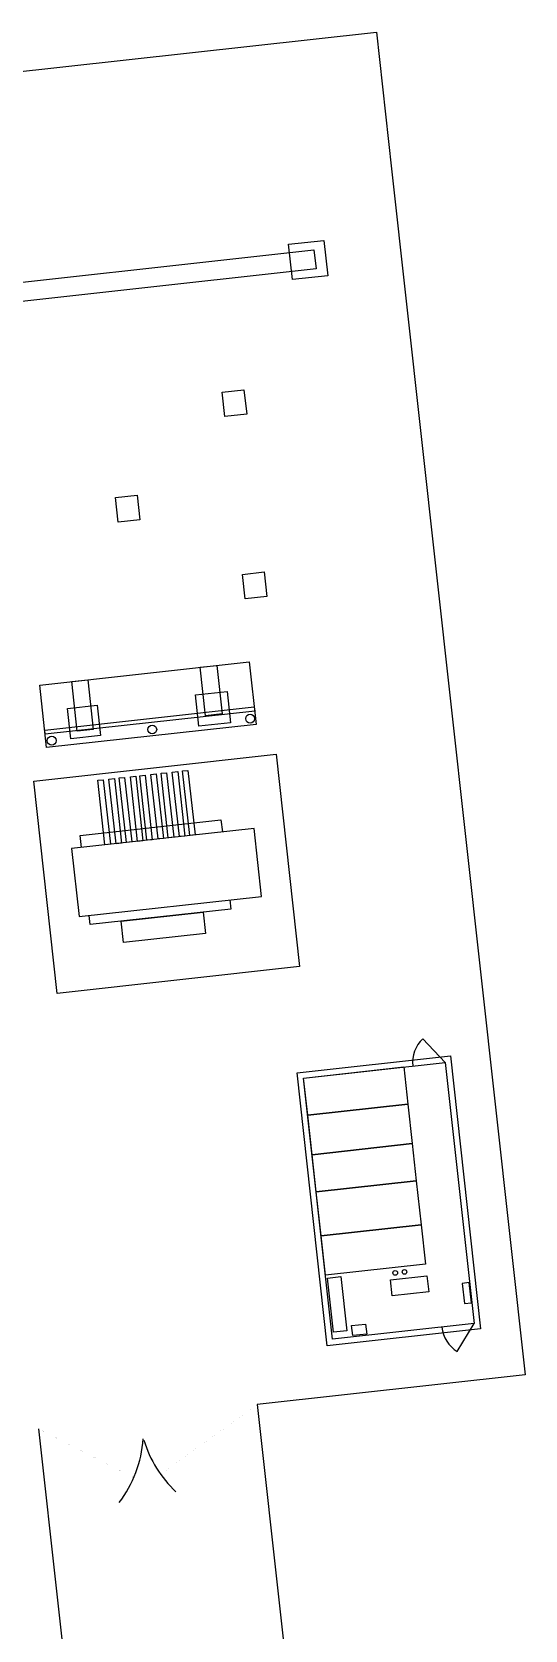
# Model space of a CAD drawing. Header units: inches. Extents: x 69222398 to 69225459, y 27687169 to 27690711.
# Drawn here: x 69224233 to 69224738, y 27688478 to 27690113 of the extents above; entities that cross this region are included whole.
import ezdxf

# ---------------------------------------------------------------- set-up
doc = ezdxf.new("R2010")
doc.units = ezdxf.units.IN
doc.header["$MEASUREMENT"] = 0
doc.layers.add('A-SITE', color=3, linetype='Continuous')

msp = doc.modelspace()

# ---------------------------------------------------------------- linework, layer by layer
at = {"layer": 'A-SITE'}
for p, q in [((69224632.9, 27689083), (69224655.8, 27689059)), ((69224668.2, 27688763.3), (69224685.4, 27688791.8))]:
    msp.add_line(p, q, dxfattribs=at)
for points in [[(69222989.6, 27689936.3), (69224585.5, 27690112.9), (69224601, 27689972.9), (69224737.5, 27688739.3), (69224463.6, 27688709)], [(69224283.8, 27689278.8), (69224282.4, 27689291), (69224426.4, 27689307), (69224427.8, 27689294.7)], [(69224283.8, 27689278.8), (69224282.4, 27689291), (69224426.4, 27689307), (69224427.8, 27689294.7)], [(69224435.5, 27689225.2), (69224436.5, 27689215.8), (69224292.5, 27689199.9), (69224291.5, 27689209.2)], [(69224435.5, 27689225.2), (69224436.5, 27689215.8), (69224292.5, 27689199.9), (69224291.5, 27689209.2)]]:
    msp.add_lwpolyline(points, dxfattribs=at)
for points in [[(69224495.5, 27689895.8), (69224531.7, 27689899.8), (69224535.7, 27689863.6), (69224499.5, 27689859.6)], [(69224495.5, 27689895.8), (69224531.7, 27689899.8), (69224535.7, 27689863.6), (69224499.5, 27689859.6)], [(69224109.3, 27689844.5), (69224521.5, 27689890.2), (69224523.7, 27689870.7), (69224111.5, 27689825.1)], [(69224109.3, 27689844.5), (69224521.5, 27689890.2), (69224523.7, 27689870.7), (69224111.5, 27689825.1)], [(69224427.7, 27689744.6), (69224449.9, 27689747), (69224452.7, 27689722), (69224430.4, 27689719.5)], [(69224427.7, 27689744.6), (69224449.9, 27689747), (69224452.7, 27689722), (69224430.4, 27689719.5)], [(69224318.4, 27689636.7), (69224340.7, 27689639.2), (69224343.4, 27689614.1), (69224321.2, 27689611.6)], [(69224318.4, 27689636.7), (69224340.7, 27689639.2), (69224343.4, 27689614.1), (69224321.2, 27689611.6)], [(69224448.3, 27689558.1), (69224470.6, 27689560.6), (69224473.4, 27689535.5), (69224451.1, 27689533.1)], [(69224448.3, 27689558.1), (69224470.6, 27689560.6), (69224473.4, 27689535.5), (69224451.1, 27689533.1)], [(69224240.9, 27689445), (69224455.4, 27689468.8), (69224462.5, 27689404.7), (69224248, 27689381)], [(69224240.9, 27689445), (69224455.4, 27689468.8), (69224462.5, 27689404.7), (69224248, 27689381)], [(69224405.1, 27689463.2), (69224422.1, 27689465.1), (69224427.6, 27689415.4), (69224410.6, 27689413.5)], [(69224405.1, 27689463.2), (69224422.1, 27689465.1), (69224427.6, 27689415.4), (69224410.6, 27689413.5)], [(69224273.7, 27689448.6), (69224290, 27689450.4), (69224295.6, 27689399.6), (69224279.4, 27689397.8)], [(69224273.7, 27689448.6), (69224290, 27689450.4), (69224295.6, 27689399.6), (69224279.4, 27689397.8)], [(69224400.2, 27689434.8), (69224432.7, 27689438.4), (69224436.2, 27689406.4), (69224403.8, 27689402.8)], [(69224400.2, 27689434.8), (69224432.7, 27689438.4), (69224436.2, 27689406.4), (69224403.8, 27689402.8)], [(69224246, 27689398.9), (69224460.5, 27689422.7), (69224461, 27689418.3), (69224246.5, 27689394.6)], [(69224246, 27689398.9), (69224460.5, 27689422.7), (69224461, 27689418.3), (69224246.5, 27689394.6)], [(69224269.2, 27689421.1), (69224299.6, 27689424.5), (69224303.1, 27689393.2), (69224272.6, 27689389.9)], [(69224269.2, 27689421.1), (69224299.6, 27689424.5), (69224303.1, 27689393.2), (69224272.6, 27689389.9)], [(69224234.9, 27689346.6), (69224482.8, 27689374.1), (69224506.8, 27689157), (69224258.9, 27689129.6)], [(69224234.9, 27689346.6), (69224482.8, 27689374.1), (69224506.8, 27689157), (69224258.9, 27689129.6)], [(69224354.7, 27689353.5), (69224360.2, 27689354.1), (69224367.5, 27689288.1), (69224362, 27689287.5)], [(69224354.7, 27689353.5), (69224360.2, 27689354.1), (69224367.5, 27689288.1), (69224362, 27689287.5)], [(69224365.2, 27689354.7), (69224370.6, 27689355.3), (69224378, 27689289.2), (69224372.5, 27689288.6)], [(69224365.2, 27689354.7), (69224370.6, 27689355.3), (69224378, 27689289.2), (69224372.5, 27689288.6)], [(69224376.6, 27689355.9), (69224382.1, 27689356.5), (69224389.4, 27689290.5), (69224383.9, 27689289.9)], [(69224376.6, 27689355.9), (69224382.1, 27689356.5), (69224389.4, 27689290.5), (69224383.9, 27689289.9)], [(69224387.1, 27689357.1), (69224392.6, 27689357.7), (69224399.9, 27689291.7), (69224394.4, 27689291)], [(69224387.1, 27689357.1), (69224392.6, 27689357.7), (69224399.9, 27689291.7), (69224394.4, 27689291)], [(69224300.4, 27689347.5), (69224305.9, 27689348.1), (69224313.2, 27689282.1), (69224307.7, 27689281.4)], [(69224300.4, 27689347.5), (69224305.9, 27689348.1), (69224313.2, 27689282.1), (69224307.7, 27689281.4)], [(69224311.8, 27689348.8), (69224317.3, 27689349.4), (69224324.6, 27689283.3), (69224319.1, 27689282.7)], [(69224311.8, 27689348.8), (69224317.3, 27689349.4), (69224324.6, 27689283.3), (69224319.1, 27689282.7)], [(69224322.3, 27689349.9), (69224327.8, 27689350.5), (69224335.1, 27689284.5), (69224329.6, 27689283.9)], [(69224322.3, 27689349.9), (69224327.8, 27689350.5), (69224335.1, 27689284.5), (69224329.6, 27689283.9)], [(69224333.8, 27689351.2), (69224339.2, 27689351.8), (69224346.6, 27689285.7), (69224341.1, 27689285.1)], [(69224333.8, 27689351.2), (69224339.2, 27689351.8), (69224346.6, 27689285.7), (69224341.1, 27689285.1)], [(69224343.2, 27689352.2), (69224348.7, 27689352.8), (69224356, 27689286.8), (69224350.5, 27689286.2)], [(69224343.2, 27689352.2), (69224348.7, 27689352.8), (69224356, 27689286.8), (69224350.5, 27689286.2)], [(69224460.2, 27689298.3), (69224273.5, 27689277.7), (69224281.2, 27689208.1), (69224467.9, 27689228.7)], [(69224460.2, 27689298.3), (69224273.5, 27689277.7), (69224281.2, 27689208.1), (69224467.9, 27689228.7)], [(69224324.4, 27689203.4), (69224408.1, 27689212.7), (69224410.6, 27689190.8), (69224326.8, 27689181.5)], [(69224324.4, 27689203.4), (69224408.1, 27689212.7), (69224410.6, 27689190.8), (69224326.8, 27689181.5)], [(69224692, 27688786.5), (69224535.2, 27688769.1), (69224504.4, 27689048.2), (69224661.1, 27689065.6)], [(69224685.4, 27688791.8), (69224540.6, 27688775.8), (69224511, 27689042.9), (69224655.8, 27689059)], [(69224685.4, 27688791.8), (69224540.6, 27688775.8), (69224511, 27689042.9), (69224655.8, 27689059)], [(69224511, 27689042.9), (69224613.4, 27689054.3), (69224617.6, 27689016.3), (69224515.2, 27689004.9)], [(69224511, 27689042.9), (69224613.4, 27689054.3), (69224617.6, 27689016.3), (69224515.2, 27689004.9)], [(69224515.2, 27689004.9), (69224617.6, 27689016.3), (69224622, 27688976), (69224519.6, 27688964.6)], [(69224515.2, 27689004.9), (69224617.6, 27689016.3), (69224622, 27688976), (69224519.6, 27688964.6)], [(69224519.6, 27688964.6), (69224622, 27688976), (69224626.2, 27688938), (69224523.9, 27688926.6)], [(69224519.6, 27688964.6), (69224622, 27688976), (69224626.2, 27688938), (69224523.9, 27688926.6)], [(69224523.9, 27688926.6), (69224626.2, 27688938), (69224631.2, 27688893), (69224528.8, 27688881.7)], [(69224523.9, 27688926.6), (69224626.2, 27688938), (69224631.2, 27688893), (69224528.8, 27688881.7)], [(69224528.8, 27688881.7), (69224631.2, 27688893), (69224635.7, 27688852.7), (69224533.3, 27688841.4)], [(69224535.5, 27688838.4), (69224549, 27688839.9), (69224555.1, 27688784.4), (69224541.7, 27688782.9)], [(69224599.9, 27688836.7), (69224637.2, 27688840.8), (69224639, 27688824.2), (69224601.7, 27688820.1)], [(69224680.5, 27688833.8), (69224673.3, 27688833), (69224675.6, 27688812.3), (69224682.7, 27688813.1)], [(69224560.1, 27688789.8), (69224574.4, 27688791.4), (69224575.6, 27688781.1), (69224561.3, 27688779.5)]]:
    msp.add_lwpolyline(points, close=True, dxfattribs=at)
at = {"layer": 'A-SITE', "linetype": 'Continuous', "const_width": 0.02}
for points in [[(69224463.6, 27688709), (69224364.6, 27688637.8)], [(69224463.6, 27688709), (69224364.6, 27688637.8)], [(69224239.8, 27688684.2), (69224337.1, 27688634.3)], [(69224239.8, 27688684.2), (69224337.1, 27688634.3)]]:
    msp.add_lwpolyline(points, dxfattribs=at)
at = {"layer": 'A-SITE', "linetype": 'Continuous'}
for points in [[(69224463.6, 27688709), (69224510.9, 27688281.9)], [(69224239.8, 27688684.2), (69224298.1, 27688158.3)]]:
    msp.add_lwpolyline(points, dxfattribs=at)
at = {"layer": 'A-SITE', "const_width": 0.02}
msp.add_lwpolyline([(69224239.8, 27688684.2), (69224171.7, 27688676.6)], dxfattribs=at)
msp.add_lwpolyline([(69224239.8, 27688684.2), (69224171.7, 27688676.6)], dxfattribs=at)
at = {"layer": 'A-SITE'}
for centre, radius in [((69224356.1, 27689399.5), 4.5), ((69224356.1, 27689399.5), 4.5), ((69224456.2, 27689410.6), 4.5), ((69224456.2, 27689410.6), 4.5), ((69224253.2, 27689388.1), 4.5), ((69224253.2, 27689388.1), 4.5), ((69224604.7, 27688843.7), 2.37), ((69224614.2, 27688844.7), 2.37)]:
    msp.add_circle(centre, radius, dxfattribs=at)
for centre, start, end in [((69224655.8, 27689059), 133.6544, 186.3169), ((69224685.4, 27688791.8), 186.3169, 238.9794)]:
    msp.add_arc(centre, 33.3, start, end, dxfattribs=at)
at = {"layer": 'A-SITE', "linetype": 'Continuous'}
for centre, radius, start, end in [((69224225.6, 27688682.6), 121.6, 322.5843, 355.8578), ((69224225.6, 27688682.6), 121.6, 322.5843, 355.8578), ((69224464.9, 27688709.1), 123, 197.2742, 226.5433), ((69224464.9, 27688709.1), 123, 197.2742, 226.5433)]:
    msp.add_arc(centre, radius, start, end, dxfattribs=at)

doc.saveas('drawing.dxf')
